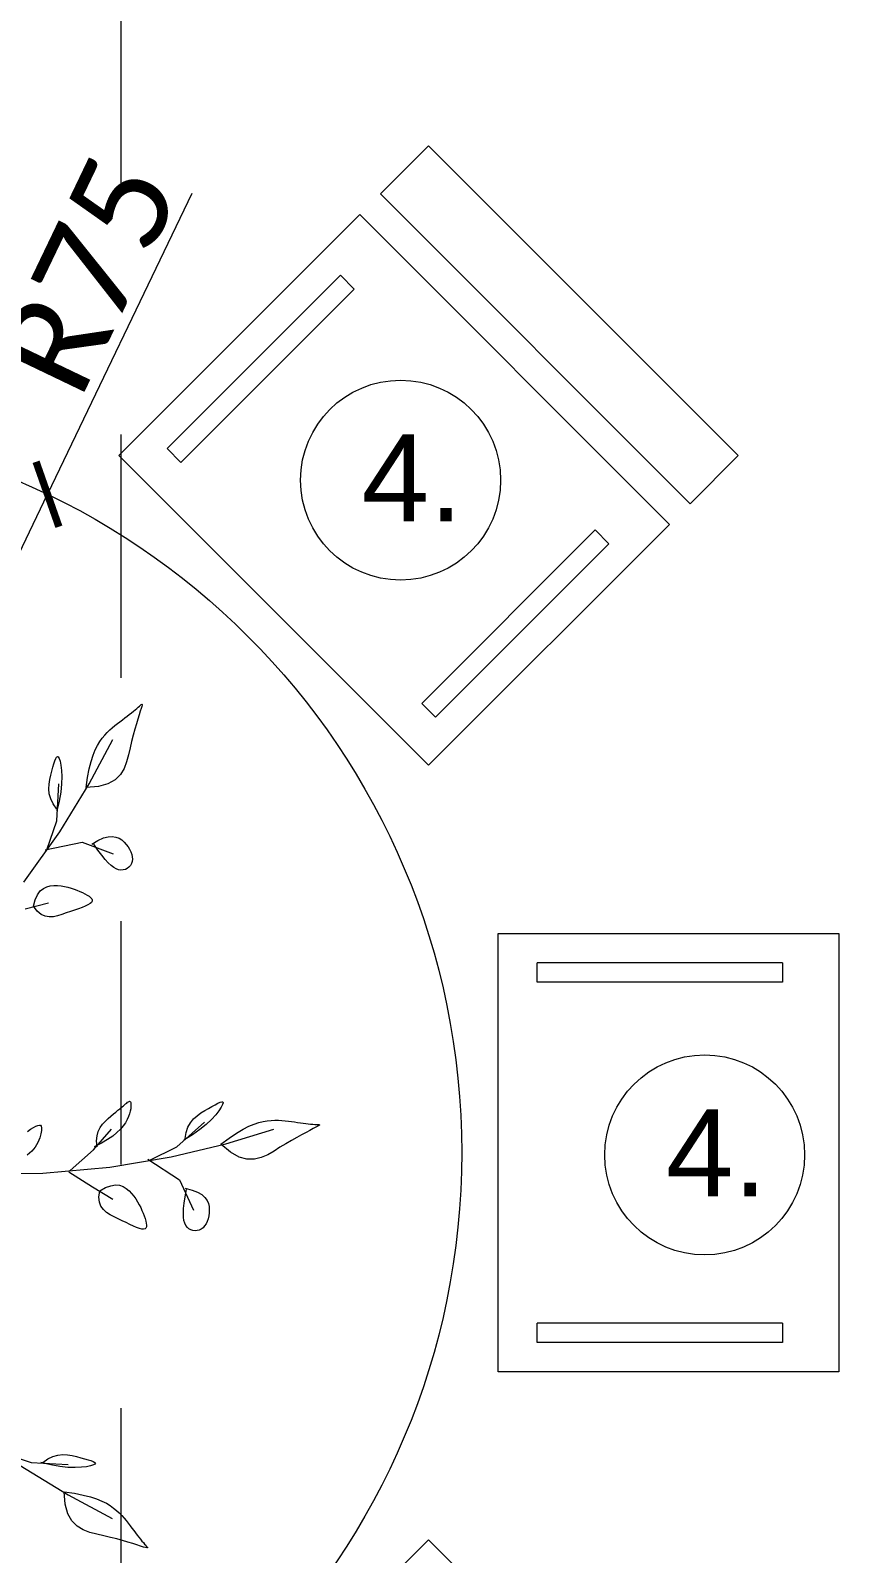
# Model space of a CAD drawing. Header units: centimetres. Extents: x -26724 to 60145, y -23645 to 6771.
# Drawn here: x -19194.4 to -19109.8, y -1585.2 to -1428.8 of the extents above; entities that cross this region are included whole.
import ezdxf

# ---------------------------------------------------------------- set-up
doc = ezdxf.new("R2010")
doc.units = ezdxf.units.CM
for name, pattern in [('AUSGEZOGEN', [0]), ('DALEKOVOD_VN', [5, 2.5, -2.5]), ('PUNKT2_S9', [0.35, 0.15, -0.1, 0, -0.1])]:
    doc.linetypes.add(name, pattern=pattern)
doc.layers.add('3.IZGLED 2', color=7, linetype='Continuous', lineweight=9, true_color=0x4a4a4a)
for name, color, linetype, lineweight in [('4.KOTE', 88, 'Continuous', 15), ('Moebel', 252, 'PUNKT2_S9', 13), ('namestaj', 8, 'Continuous', 9), ('namjestaj', 150, 'Continuous', 5)]:
    doc.layers.add(name, color=color, linetype=linetype, lineweight=lineweight)
doc.layers.add('pozicije', color=7, linetype='Continuous')
doc.styles.add('0.15', font='arial.ttf', dxfattribs={"height": 0.15})
doc.styles.get("Standard").update_dxf_attribs({"font": 'calibri.ttf'})
doc.dimstyles.new('ja 1 50', dxfattribs={"dimtxt": 10, "dimasz": 5, "dimexe": 5, "dimexo": 5, "dimgap": 1, "dimtad": 1, "dimdec": 0, "dimtxsty": 'Standard', "dimblk": 'ARCHTICK', "dimcen": 2.5, "dimclrd": 256, "dimclrt": 7, "dimadec": 0, "dimazin": 0, "dimtfac": 1, "dimtdec": 0, "dimtix": 1, "dimtmove": 1, "dimatfit": 3, "dimldrblk": 'ARCHTICK', "dimfxl": 10, "dimfxlon": 1, "dimlwd": 0, "dimlwe": 9, "dimarcsym": 0})

# ---------------------------------------------------------------- blocks, each defined once
blk = doc.blocks.new('ggggt')
at = {"layer": 'Moebel', "color": 91, "linetype": 'AUSGEZOGEN', "lineweight": 18, "transparency": 33554687}
for p, q in [((1608.96, 2035.3, 13.5), (1609.16, 2035.46, 13.5)), ((1609.16, 2035.46, 13.5), (1609.34, 2035.61, 13.5)), ((1609.34, 2035.61, 13.5), (1609.51, 2035.75, 13.5)), ((1609.51, 2035.75, 13.5), (1609.66, 2035.88, 13.5)), ((1609.66, 2035.88, 13.5), (1609.79, 2036, 13.5)), ((1609.87, 2035.46, 13.5), (1609.76, 2035.1, 13.5)), ((1609.79, 2036, 13.5), (1609.89, 2036.1, 13.5)), ((1609.96, 2035.75, 13.5), (1609.87, 2035.46, 13.5)), ((1609.89, 2036.1, 13.5), (1609.97, 2036.16, 13.5)), ((1610.02, 2035.96, 13.5), (1609.96, 2035.75, 13.5)), ((1609.97, 2036.16, 13.5), (1610.02, 2036.19, 13.5)), ((1610.02, 2036.19, 13.5), (1610.05, 2036.17, 13.5)), ((1610.05, 2036.1, 13.5), (1610.02, 2035.96, 13.5)), ((1610.05, 2036.17, 13.5), (1610.05, 2036.1, 13.5)), ((1606.99, 2033.77, 13.5), (1607.25, 2033.99, 13.5)), ((1607.25, 2033.99, 13.5), (1607.52, 2034.2, 13.5)), ((1607.52, 2034.2, 13.5), (1607.77, 2034.39, 13.5)), ((1607.77, 2034.39, 13.5), (1608.03, 2034.58, 13.5)), ((1608.03, 2034.58, 13.5), (1608.27, 2034.77, 13.5)), ((1608.27, 2034.77, 13.5), (1608.51, 2034.95, 13.5)), ((1608.51, 2034.95, 13.5), (1608.74, 2035.13, 13.5)), ((1608.74, 2035.13, 13.5), (1608.96, 2035.3, 13.5)), ((1609.47, 2034.17, 13.5), (1609.31, 2033.62, 13.5)), ((1609.62, 2034.66, 13.5), (1609.47, 2034.17, 13.5)), ((1609.76, 2035.1, 13.5), (1609.62, 2034.66, 13.5)), ((1604.62, 2028.02, 13.5), (1607.04, 2032.55, 13.5)), ((1605.47, 2031.95, 13.5), (1605.71, 2032.34, 13.5)), ((1605.71, 2032.34, 13.5), (1605.96, 2032.69, 13.5)), ((1605.96, 2032.69, 13.5), (1606.21, 2033, 13.5)), ((1606.21, 2033, 13.5), (1606.47, 2033.28, 13.5)), ((1606.47, 2033.28, 13.5), (1606.73, 2033.54, 13.5)), ((1606.73, 2033.54, 13.5), (1606.99, 2033.77, 13.5)), ((1608.97, 2032.37, 13.5), (1608.81, 2031.69, 13.5)), ((1609.14, 2033.01, 13.5), (1608.97, 2032.37, 13.5)), ((1609.31, 2033.62, 13.5), (1609.14, 2033.01, 13.5)), ((1601.18, 2030.61, 13.5), (1601.27, 2030.76, 13.5)), ((1601.27, 2030.76, 13.5), (1601.35, 2030.82, 13.5)), ((1601.35, 2030.82, 13.5), (1601.44, 2030.78, 13.5)), ((1601.44, 2030.78, 13.5), (1601.53, 2030.62, 13.5)), ((1604.82, 2030.31, 13.5), (1605.02, 2030.95, 13.5)), ((1605.02, 2030.95, 13.5), (1605.24, 2031.49, 13.5)), ((1605.24, 2031.49, 13.5), (1605.47, 2031.95, 13.5)), ((1608.65, 2030.98, 13.5), (1608.46, 2030.26, 13.5)), ((1608.81, 2031.69, 13.5), (1608.65, 2030.98, 13.5)), ((1600.67, 2028.89, 13.5), (1600.78, 2029.32, 13.5)), ((1600.78, 2029.32, 13.5), (1600.89, 2029.72, 13.5)), ((1600.89, 2029.72, 13.5), (1600.99, 2030.07, 13.5)), ((1600.99, 2030.07, 13.5), (1601.09, 2030.37, 13.5)), ((1601.09, 2030.37, 13.5), (1601.18, 2030.61, 13.5)), ((1601.53, 2030.62, 13.5), (1601.63, 2030.33, 13.5)), ((1601.63, 2030.33, 13.5), (1601.71, 2029.92, 13.5)), ((1601.71, 2029.92, 13.5), (1601.78, 2029.39, 13.5)), ((1601.78, 2029.39, 13.5), (1601.8, 2028.75, 13.5)), ((1604.45, 2028.66, 13.5), (1604.62, 2029.56, 13.5)), ((1604.62, 2029.56, 13.5), (1604.82, 2030.31, 13.5)), ((1608.2, 2029.58, 13.5), (1607.82, 2028.95, 13.5)), ((1608.46, 2030.26, 13.5), (1608.2, 2029.58, 13.5)), ((1600.47, 2027.48, 13.5), (1600.49, 2027.97, 13.5)), ((1600.49, 2027.97, 13.5), (1600.57, 2028.44, 13.5)), ((1600.57, 2028.44, 13.5), (1600.67, 2028.89, 13.5)), ((1601.28, 2024.22, 13.5), (1601.48, 2028.02, 13.5)), ((1601.59, 2023.09, 13.5), (1604.62, 2028.02, 13.5)), ((1601.78, 2028, 13.5), (1601.7, 2027.16, 13.5)), ((1601.8, 2028.75, 13.5), (1601.78, 2028, 13.5)), ((1604.29, 2027.62, 13.5), (1604.45, 2028.66, 13.5)), ((1605.56, 2027.72, 13.5), (1604.29, 2027.62, 13.5)), ((1604.29, 2027.62, 13.5), (1604.29, 2027.62, 13.5)), ((1606.54, 2027.99, 13.5), (1605.56, 2027.72, 13.5)), ((1607.28, 2028.42, 13.5), (1606.54, 2027.99, 13.5)), ((1607.82, 2028.95, 13.5), (1607.28, 2028.42, 13.5)), ((1600.52, 2026.98, 13.5), (1600.47, 2027.48, 13.5)), ((1600.66, 2026.47, 13.5), (1600.52, 2026.98, 13.5)), ((1600.91, 2025.95, 13.5), (1600.66, 2026.47, 13.5)), ((1601.54, 2026.23, 13.5), (1601.28, 2025.22, 13.5)), ((1601.7, 2027.16, 13.5), (1601.54, 2026.23, 13.5)), ((1601.28, 2025.42, 13.5), (1600.91, 2025.95, 13.5)), ((1597.89, 2017.89, 13.5), (1601.59, 2023.09, 13.5)), ((1600.28, 2021.22, 13.5), (1601.28, 2024.22, 13.5)), ((1600.08, 2021.22, 13.5), (1603.89, 2022.02, 13.5)), ((1603.89, 2022.02, 13.5), (1607.09, 2020.82, 13.5)), ((1604.89, 2021.82, 13.5), (1605.52, 2022.2, 13.5)), ((1605.52, 2021.2, 13.5), (1605.09, 2021.82, 13.5)), ((1605.52, 2022.2, 13.5), (1606.08, 2022.45, 13.5)), ((1606.08, 2022.45, 13.5), (1606.57, 2022.57, 13.5)), ((1606.57, 2022.57, 13.5), (1606.99, 2022.6, 13.5)), ((1606.99, 2022.6, 13.5), (1607.36, 2022.54, 13.5)), ((1607.36, 2022.54, 13.5), (1607.68, 2022.41, 13.5)), ((1607.68, 2022.41, 13.5), (1607.96, 2022.24, 13.5)), ((1607.96, 2022.24, 13.5), (1608.21, 2022.02, 13.5)), ((1608.21, 2022.02, 13.5), (1608.43, 2021.79, 13.5)), ((1608.43, 2021.79, 13.5), (1608.62, 2021.54, 13.5)), ((1608.62, 2021.54, 13.5), (1608.77, 2021.29, 13.5)), ((1605.9, 2020.67, 13.5), (1605.52, 2021.2, 13.5)), ((1606.25, 2020.23, 13.5), (1605.9, 2020.67, 13.5)), ((1606.57, 2019.88, 13.5), (1606.25, 2020.23, 13.5)), ((1606.87, 2019.6, 13.5), (1606.57, 2019.88, 13.5)), ((1608.77, 2021.29, 13.5), (1608.9, 2021.02, 13.5)), ((1608.96, 2019.81, 13.5), (1608.85, 2019.62, 13.5)), ((1608.9, 2021.02, 13.5), (1608.99, 2020.76, 13.5)), ((1609.03, 2020.02, 13.5), (1608.96, 2019.81, 13.5)), ((1608.99, 2020.76, 13.5), (1609.04, 2020.51, 13.5)), ((1609.06, 2020.26, 13.5), (1609.03, 2020.02, 13.5)), ((1609.04, 2020.51, 13.5), (1609.06, 2020.26, 13.5)), ((1607.14, 2019.4, 13.5), (1606.87, 2019.6, 13.5)), ((1607.4, 2019.26, 13.5), (1607.14, 2019.4, 13.5)), ((1607.64, 2019.18, 13.5), (1607.4, 2019.26, 13.5)), ((1607.88, 2019.14, 13.5), (1607.64, 2019.18, 13.5)), ((1608.11, 2019.16, 13.5), (1607.88, 2019.14, 13.5)), ((1608.33, 2019.22, 13.5), (1608.11, 2019.16, 13.5)), ((1608.53, 2019.32, 13.5), (1608.33, 2019.22, 13.5)), ((1608.7, 2019.45, 13.5), (1608.53, 2019.32, 13.5)), ((1608.85, 2019.62, 13.5), (1608.7, 2019.45, 13.5)), ((1599.3, 2016.61, 13.5), (1599.58, 2017, 13.5)), ((1599.58, 2017, 13.5), (1599.91, 2017.27, 13.5)), ((1599.91, 2017.27, 13.5), (1600.25, 2017.44, 13.5)), ((1600.25, 2017.44, 13.5), (1600.62, 2017.54, 13.5)), ((1600.62, 2017.54, 13.5), (1600.99, 2017.57, 13.5)), ((1600.99, 2017.57, 13.5), (1601.37, 2017.56, 13.5)), ((1601.37, 2017.56, 13.5), (1601.73, 2017.52, 13.5)), ((1601.73, 2017.52, 13.5), (1602.08, 2017.46, 13.5)), ((1602.08, 2017.46, 13.5), (1602.42, 2017.39, 13.5)), ((1602.42, 2017.39, 13.5), (1602.75, 2017.29, 13.5)), ((1602.75, 2017.29, 13.5), (1603.06, 2017.19, 13.5)), ((1603.06, 2017.19, 13.5), (1603.36, 2017.07, 13.5)), ((1603.36, 2017.07, 13.5), (1603.65, 2016.95, 13.5)), ((1603.65, 2016.95, 13.5), (1603.92, 2016.83, 13.5)), ((1603.92, 2016.83, 13.5), (1604.17, 2016.7, 13.5)), ((1604.17, 2016.7, 13.5), (1604.4, 2016.58, 13.5)), ((1598.05, 2015.18, 13.5), (1600.45, 2015.78, 13.5)), ((1598.88, 2015.43, 13.5), (1599.06, 2016.1, 13.5)), ((1599.27, 2014.92, 13.5), (1598.88, 2015.43, 13.5)), ((1598.88, 2015.43, 13.5), (1598.88, 2015.43, 13.5)), ((1599.06, 2016.1, 13.5), (1599.3, 2016.61, 13.5)), ((1603.51, 2015.18, 13.5), (1603.11, 2015.04, 13.5)), ((1603.88, 2015.32, 13.5), (1603.51, 2015.18, 13.5)), ((1604.21, 2015.45, 13.5), (1603.88, 2015.32, 13.5)), ((1604.49, 2015.58, 13.5), (1604.21, 2015.45, 13.5)), ((1604.4, 2016.58, 13.5), (1604.6, 2016.45, 13.5)), ((1604.71, 2015.7, 13.5), (1604.49, 2015.58, 13.5)), ((1604.6, 2016.45, 13.5), (1604.76, 2016.33, 13.5)), ((1604.86, 2015.83, 13.5), (1604.71, 2015.7, 13.5)), ((1604.76, 2016.33, 13.5), (1604.88, 2016.2, 13.5)), ((1604.93, 2015.95, 13.5), (1604.86, 2015.83, 13.5)), ((1604.88, 2016.2, 13.5), (1604.93, 2016.08, 13.5)), ((1604.93, 2016.08, 13.5), (1604.93, 2015.95, 13.5)), ((1599.67, 2014.59, 13.5), (1599.27, 2014.92, 13.5)), ((1600.08, 2014.4, 13.5), (1599.67, 2014.59, 13.5)), ((1600.5, 2014.33, 13.5), (1600.08, 2014.4, 13.5)), ((1600.94, 2014.36, 13.5), (1600.5, 2014.33, 13.5)), ((1601.37, 2014.45, 13.5), (1600.94, 2014.36, 13.5)), ((1601.81, 2014.59, 13.5), (1601.37, 2014.45, 13.5)), ((1602.25, 2014.74, 13.5), (1601.81, 2014.59, 13.5)), ((1602.69, 2014.9, 13.5), (1602.25, 2014.74, 13.5)), ((1603.11, 2015.04, 13.5), (1602.69, 2014.9, 13.5)), ((1607.76, 1994.63, 13.5), (1607.94, 1994.78, 13.5)), ((1607.94, 1994.78, 13.5), (1608.1, 1994.91, 13.5)), ((1608.1, 1994.91, 13.5), (1608.24, 1995.02, 13.5)), ((1608.24, 1995.02, 13.5), (1608.36, 1995.12, 13.5)), ((1608.36, 1995.12, 13.5), (1608.47, 1995.22, 13.5)), ((1608.47, 1995.22, 13.5), (1608.56, 1995.29, 13.5)), ((1608.56, 1995.29, 13.5), (1608.64, 1995.35, 13.5)), ((1608.64, 1995.35, 13.5), (1608.71, 1995.39, 13.5)), ((1608.71, 1995.39, 13.5), (1608.76, 1995.4, 13.5)), ((1608.76, 1995.4, 13.5), (1608.81, 1995.39, 13.5)), ((1608.81, 1995.39, 13.5), (1608.85, 1995.34, 13.5)), ((1608.85, 1995.34, 13.5), (1608.88, 1995.27, 13.5)), ((1608.88, 1995.27, 13.5), (1608.9, 1995.15, 13.5)), ((1608.91, 1994.82, 13.5), (1608.89, 1994.61, 13.5)), ((1608.9, 1995.15, 13.5), (1608.91, 1995, 13.5)), ((1608.91, 1995, 13.5), (1608.91, 1994.82, 13.5)), ((1616.87, 1994.67, 13.5), (1617.23, 1994.87, 13.5)), ((1617.23, 1994.87, 13.5), (1617.55, 1995.05, 13.5)), ((1617.55, 1995.05, 13.5), (1617.83, 1995.2, 13.5)), ((1617.83, 1995.2, 13.5), (1618.06, 1995.3, 13.5)), ((1618.18, 1994.79, 13.5), (1617.95, 1994.43, 13.5)), ((1618.06, 1995.3, 13.5), (1618.23, 1995.35, 13.5)), ((1618.32, 1995.06, 13.5), (1618.18, 1994.79, 13.5)), ((1618.23, 1995.35, 13.5), (1618.34, 1995.33, 13.5)), ((1618.37, 1995.24, 13.5), (1618.32, 1995.06, 13.5)), ((1618.34, 1995.33, 13.5), (1618.37, 1995.24, 13.5)), ((1606, 1993.06, 13.5), (1606.28, 1993.36, 13.5)), ((1606.28, 1993.36, 13.5), (1606.57, 1993.63, 13.5)), ((1606.57, 1993.63, 13.5), (1606.85, 1993.88, 13.5)), ((1606.85, 1993.88, 13.5), (1607.11, 1994.1, 13.5)), ((1607.11, 1994.1, 13.5), (1607.35, 1994.29, 13.5)), ((1607.35, 1994.29, 13.5), (1607.57, 1994.47, 13.5)), ((1607.57, 1994.47, 13.5), (1607.76, 1994.63, 13.5)), ((1608.35, 1993.2, 13.5), (1608.12, 1992.87, 13.5)), ((1608.53, 1993.52, 13.5), (1608.35, 1993.2, 13.5)), ((1608.67, 1993.82, 13.5), (1608.53, 1993.52, 13.5)), ((1608.77, 1994.11, 13.5), (1608.67, 1993.82, 13.5)), ((1608.84, 1994.37, 13.5), (1608.77, 1994.11, 13.5)), ((1608.89, 1994.61, 13.5), (1608.84, 1994.37, 13.5)), ((1613.62, 1990.71, 13.5), (1616.45, 1993.25, 13.5)), ((1614.76, 1992.74, 13.5), (1615.03, 1993.2, 13.5)), ((1615.03, 1993.2, 13.5), (1615.35, 1993.59, 13.5)), ((1615.35, 1993.59, 13.5), (1615.71, 1993.92, 13.5)), ((1615.71, 1993.92, 13.5), (1616.1, 1994.2, 13.5)), ((1616.1, 1994.2, 13.5), (1616.49, 1994.45, 13.5)), ((1616.49, 1994.45, 13.5), (1616.87, 1994.67, 13.5)), ((1617.19, 1993.54, 13.5), (1616.65, 1993.03, 13.5)), ((1617.62, 1994.01, 13.5), (1617.19, 1993.54, 13.5)), ((1617.95, 1994.43, 13.5), (1617.62, 1994.01, 13.5)), ((1621.56, 1993.05, 13.5), (1622.05, 1993.21, 13.5)), ((1622.05, 1993.21, 13.5), (1622.49, 1993.32, 13.5)), ((1622.49, 1993.32, 13.5), (1622.91, 1993.39, 13.5)), ((1622.91, 1993.39, 13.5), (1623.31, 1993.43, 13.5)), ((1623.31, 1993.43, 13.5), (1623.69, 1993.45, 13.5)), ((1623.69, 1993.45, 13.5), (1624.06, 1993.45, 13.5)), ((1624.06, 1993.45, 13.5), (1624.41, 1993.43, 13.5)), ((1624.41, 1993.43, 13.5), (1624.75, 1993.4, 13.5)), ((1624.75, 1993.4, 13.5), (1625.08, 1993.36, 13.5)), ((1625.08, 1993.36, 13.5), (1625.4, 1993.32, 13.5)), ((1625.4, 1993.32, 13.5), (1625.72, 1993.27, 13.5)), ((1625.72, 1993.27, 13.5), (1626.02, 1993.23, 13.5)), ((1626.02, 1993.23, 13.5), (1626.32, 1993.19, 13.5)), ((1626.32, 1993.19, 13.5), (1626.6, 1993.15, 13.5)), ((1598.27, 1992.31, 13.5), (1598.6, 1992.52, 13.5)), ((1598.6, 1992.52, 13.5), (1598.89, 1992.69, 13.5)), ((1598.89, 1992.69, 13.5), (1599.13, 1992.83, 13.5)), ((1599.13, 1992.83, 13.5), (1599.34, 1992.92, 13.5)), ((1599.34, 1992.92, 13.5), (1599.5, 1992.96, 13.5)), ((1599.53, 1991.63, 13.5), (1599.35, 1991.17, 13.5)), ((1599.5, 1992.96, 13.5), (1599.62, 1992.93, 13.5)), ((1599.65, 1992.04, 13.5), (1599.53, 1991.63, 13.5)), ((1599.62, 1992.93, 13.5), (1599.69, 1992.84, 13.5)), ((1599.71, 1992.4, 13.5), (1599.65, 1992.04, 13.5)), ((1599.69, 1992.84, 13.5), (1599.72, 1992.66, 13.5)), ((1599.72, 1992.66, 13.5), (1599.71, 1992.4, 13.5)), ((1605.07, 1990.42, 13.5), (1606.91, 1992.54, 13.5)), ((1605.37, 1991.32, 13.5), (1605.42, 1991.84, 13.5)), ((1605.42, 1991.84, 13.5), (1605.55, 1992.3, 13.5)), ((1605.55, 1992.3, 13.5), (1605.75, 1992.7, 13.5)), ((1605.75, 1992.7, 13.5), (1606, 1993.06, 13.5)), ((1607.03, 1991.82, 13.5), (1606.5, 1991.46, 13.5)), ((1607.47, 1992.18, 13.5), (1607.03, 1991.82, 13.5)), ((1607.83, 1992.53, 13.5), (1607.47, 1992.18, 13.5)), ((1608.12, 1992.87, 13.5), (1607.83, 1992.53, 13.5)), ((1615.22, 1991.95, 13.5), (1614.33, 1991.42, 13.5)), ((1614.47, 1991.56, 13.5), (1614.57, 1992.2, 13.5)), ((1614.57, 1992.2, 13.5), (1614.76, 1992.74, 13.5)), ((1615.99, 1992.5, 13.5), (1615.22, 1991.95, 13.5)), ((1616.65, 1993.03, 13.5), (1615.99, 1992.5, 13.5)), ((1618.15, 1990.99, 13.5), (1619, 1991.61, 13.5)), ((1618.66, 1991.04, 13.5), (1623.58, 1992.53, 13.5)), ((1619, 1991.61, 13.5), (1619.75, 1992.12, 13.5)), ((1619.75, 1992.12, 13.5), (1620.43, 1992.52, 13.5)), ((1620.43, 1992.52, 13.5), (1621.02, 1992.83, 13.5)), ((1621.02, 1992.83, 13.5), (1621.56, 1993.05, 13.5)), ((1625.94, 1991.68, 13.5), (1625.39, 1991.37, 13.5)), ((1626.44, 1991.96, 13.5), (1625.94, 1991.68, 13.5)), ((1626.9, 1992.2, 13.5), (1626.44, 1991.96, 13.5)), ((1626.6, 1993.15, 13.5), (1626.88, 1993.12, 13.5)), ((1626.88, 1993.12, 13.5), (1627.13, 1993.09, 13.5)), ((1627.3, 1992.41, 13.5), (1626.9, 1992.2, 13.5)), ((1627.13, 1993.09, 13.5), (1627.37, 1993.06, 13.5)), ((1627.64, 1992.59, 13.5), (1627.3, 1992.41, 13.5)), ((1627.37, 1993.06, 13.5), (1627.59, 1993.05, 13.5)), ((1627.59, 1993.05, 13.5), (1627.79, 1993.03, 13.5)), ((1627.91, 1992.73, 13.5), (1627.64, 1992.59, 13.5)), ((1627.79, 1993.03, 13.5), (1627.96, 1993.03, 13.5)), ((1628.1, 1992.83, 13.5), (1627.91, 1992.73, 13.5)), ((1627.96, 1993.03, 13.5), (1628.1, 1993.02, 13.5)), ((1628.1, 1993.02, 13.5), (1628.21, 1993.01, 13.5)), ((1628.22, 1992.91, 13.5), (1628.1, 1992.83, 13.5)), ((1628.21, 1993.01, 13.5), (1628.27, 1992.99, 13.5)), ((1628.27, 1992.96, 13.5), (1628.22, 1992.91, 13.5)), ((1628.27, 1992.99, 13.5), (1628.27, 1992.96, 13.5)), ((1598.72, 1990.26, 13.5), (1598.24, 1989.85, 13.5)), ((1599.08, 1990.7, 13.5), (1598.72, 1990.26, 13.5)), ((1599.35, 1991.17, 13.5), (1599.08, 1990.7, 13.5)), ((1602.67, 1988.3, 13.5), (1605.07, 1990.42, 13.5)), ((1605.87, 1991.09, 13.5), (1605.13, 1990.72, 13.5)), ((1605.42, 1990.72, 13.5), (1605.37, 1991.32, 13.5)), ((1606.5, 1991.46, 13.5), (1605.87, 1991.09, 13.5)), ((1610.79, 1989.3, 13.5), (1613.62, 1990.71, 13.5)), ((1613.03, 1989.69, 13.5), (1618.66, 1991.04, 13.5)), ((1619.12, 1990.16, 13.5), (1618.15, 1990.99, 13.5)), ((1618.15, 1990.99, 13.5), (1618.15, 1990.99, 13.5)), ((1620.01, 1989.66, 13.5), (1619.12, 1990.16, 13.5)), ((1623.61, 1990.28, 13.5), (1622.97, 1989.91, 13.5)), ((1624.22, 1990.67, 13.5), (1623.61, 1990.28, 13.5)), ((1624.82, 1991.04, 13.5), (1624.22, 1990.67, 13.5)), ((1625.39, 1991.37, 13.5), (1624.82, 1991.04, 13.5)), ((1599.84, 1988, 13.5), (1606.74, 1988.63, 13.5)), ((1606.74, 1988.63, 13.5), (1613.03, 1989.69, 13.5)), ((1610.65, 1989.44, 13.5), (1613.91, 1987.32, 13.5)), ((1620.83, 1989.44, 13.5), (1620.01, 1989.66, 13.5)), ((1621.59, 1989.44, 13.5), (1620.83, 1989.44, 13.5)), ((1622.3, 1989.61, 13.5), (1621.59, 1989.44, 13.5)), ((1622.97, 1989.91, 13.5), (1622.3, 1989.61, 13.5)), ((1592.36, 1987.94, 13.5), (1599.84, 1988, 13.5)), ((1602.53, 1988.16, 13.5), (1604.94, 1986.6, 13.5)), ((1613.91, 1987.32, 13.5), (1615.32, 1984.2, 13.5)), ((1604.94, 1986.6, 13.5), (1607.06, 1985.33, 13.5)), ((1605.62, 1985.56, 13.5), (1605.7, 1986.19, 13.5)), ((1605.66, 1985.04, 13.5), (1605.62, 1985.56, 13.5)), ((1605.7, 1986.19, 13.5), (1606.3, 1986.53, 13.5)), ((1605.7, 1986.19, 13.5), (1605.7, 1986.19, 13.5)), ((1606.3, 1986.53, 13.5), (1606.84, 1986.73, 13.5)), ((1606.84, 1986.73, 13.5), (1607.31, 1986.8, 13.5)), ((1607.31, 1986.8, 13.5), (1607.73, 1986.77, 13.5)), ((1607.73, 1986.77, 13.5), (1608.1, 1986.64, 13.5)), ((1608.1, 1986.64, 13.5), (1608.42, 1986.45, 13.5)), ((1608.42, 1986.45, 13.5), (1608.71, 1986.21, 13.5)), ((1608.71, 1986.21, 13.5), (1608.97, 1985.94, 13.5)), ((1608.97, 1985.94, 13.5), (1609.2, 1985.66, 13.5)), ((1609.2, 1985.66, 13.5), (1609.41, 1985.37, 13.5)), ((1609.41, 1985.37, 13.5), (1609.59, 1985.07, 13.5)), ((1614.38, 1984.93, 13.5), (1614.48, 1985.58, 13.5)), ((1614.47, 1986.47, 13.5), (1615.19, 1986.28, 13.5)), ((1614.48, 1985.58, 13.5), (1614.62, 1986.32, 13.5)), ((1615.19, 1986.28, 13.5), (1615.76, 1986.06, 13.5)), ((1615.76, 1986.06, 13.5), (1616.19, 1985.81, 13.5)), ((1616.19, 1985.81, 13.5), (1616.51, 1985.53, 13.5)), ((1616.51, 1985.53, 13.5), (1616.73, 1985.22, 13.5)), ((1605.82, 1984.62, 13.5), (1605.66, 1985.04, 13.5)), ((1606.07, 1984.27, 13.5), (1605.82, 1984.62, 13.5)), ((1606.4, 1983.98, 13.5), (1606.07, 1984.27, 13.5)), ((1606.77, 1983.74, 13.5), (1606.4, 1983.98, 13.5)), ((1609.59, 1985.07, 13.5), (1609.76, 1984.77, 13.5)), ((1609.76, 1984.77, 13.5), (1609.91, 1984.48, 13.5)), ((1609.91, 1984.48, 13.5), (1610.04, 1984.18, 13.5)), ((1610.04, 1984.18, 13.5), (1610.15, 1983.9, 13.5)), ((1610.15, 1983.9, 13.5), (1610.26, 1983.62, 13.5)), ((1614.29, 1983.9, 13.5), (1614.32, 1984.38, 13.5)), ((1614.3, 1983.5, 13.5), (1614.29, 1983.9, 13.5)), ((1614.32, 1984.38, 13.5), (1614.38, 1984.93, 13.5)), ((1616.73, 1985.22, 13.5), (1616.87, 1984.91, 13.5)), ((1616.87, 1984.91, 13.5), (1616.94, 1984.58, 13.5)), ((1616.95, 1983.94, 13.5), (1616.91, 1983.63, 13.5)), ((1616.94, 1984.58, 13.5), (1616.96, 1984.26, 13.5)), ((1616.96, 1984.26, 13.5), (1616.95, 1983.94, 13.5)), ((1607.18, 1983.52, 13.5), (1606.77, 1983.74, 13.5)), ((1607.6, 1983.32, 13.5), (1607.18, 1983.52, 13.5)), ((1608.02, 1983.12, 13.5), (1607.6, 1983.32, 13.5)), ((1608.42, 1982.93, 13.5), (1608.02, 1983.12, 13.5)), ((1608.8, 1982.74, 13.5), (1608.42, 1982.93, 13.5)), ((1609.16, 1982.58, 13.5), (1608.8, 1982.74, 13.5)), ((1609.48, 1982.44, 13.5), (1609.16, 1982.58, 13.5)), ((1609.77, 1982.33, 13.5), (1609.48, 1982.44, 13.5)), ((1610.02, 1982.27, 13.5), (1609.77, 1982.33, 13.5)), ((1610.21, 1982.25, 13.5), (1610.02, 1982.27, 13.5)), ((1610.35, 1982.28, 13.5), (1610.21, 1982.25, 13.5)), ((1610.26, 1983.62, 13.5), (1610.35, 1983.35, 13.5)), ((1610.35, 1983.35, 13.5), (1610.42, 1983.1, 13.5)), ((1610.44, 1982.37, 13.5), (1610.35, 1982.28, 13.5)), ((1610.42, 1983.1, 13.5), (1610.47, 1982.87, 13.5)), ((1610.49, 1982.5, 13.5), (1610.44, 1982.37, 13.5)), ((1610.47, 1982.87, 13.5), (1610.5, 1982.67, 13.5)), ((1610.5, 1982.67, 13.5), (1610.49, 1982.5, 13.5)), ((1614.35, 1983.16, 13.5), (1614.3, 1983.5, 13.5)), ((1614.43, 1982.88, 13.5), (1614.35, 1983.16, 13.5)), ((1614.55, 1982.65, 13.5), (1614.43, 1982.88, 13.5)), ((1614.7, 1982.45, 13.5), (1614.55, 1982.65, 13.5)), ((1614.87, 1982.3, 13.5), (1614.7, 1982.45, 13.5)), ((1615.07, 1982.19, 13.5), (1614.87, 1982.3, 13.5)), ((1616.13, 1982.27, 13.5), (1615.93, 1982.17, 13.5)), ((1616.31, 1982.41, 13.5), (1616.13, 1982.27, 13.5)), ((1616.48, 1982.6, 13.5), (1616.31, 1982.41, 13.5)), ((1616.62, 1982.82, 13.5), (1616.48, 1982.6, 13.5)), ((1616.74, 1983.06, 13.5), (1616.62, 1982.82, 13.5)), ((1616.84, 1983.34, 13.5), (1616.74, 1983.06, 13.5)), ((1616.91, 1983.63, 13.5), (1616.84, 1983.34, 13.5)), ((1615.28, 1982.12, 13.5), (1615.07, 1982.19, 13.5)), ((1615.49, 1982.09, 13.5), (1615.28, 1982.12, 13.5)), ((1615.71, 1982.11, 13.5), (1615.49, 1982.09, 13.5)), ((1615.93, 1982.17, 13.5), (1615.71, 1982.11, 13.5)), ((1595.65, 1959.29, 13.5), (1598.65, 1958.29, 13.5)), ((1600.37, 1958.67, 13.5), (1600.89, 1958.92, 13.5)), ((1600.89, 1958.92, 13.5), (1601.41, 1959.06, 13.5)), ((1601.41, 1959.06, 13.5), (1601.91, 1959.1, 13.5)), ((1601.91, 1959.1, 13.5), (1602.4, 1959.08, 13.5)), ((1602.4, 1959.08, 13.5), (1602.87, 1959.01, 13.5)), ((1602.87, 1959.01, 13.5), (1603.32, 1958.91, 13.5)), ((1603.32, 1958.91, 13.5), (1603.75, 1958.79, 13.5)), ((1603.75, 1958.79, 13.5), (1604.14, 1958.68, 13.5)), ((1597.51, 1957.99, 13.5), (1602.44, 1954.96, 13.5)), ((1598.65, 1958.29, 13.5), (1602.45, 1958.09, 13.5)), ((1600.66, 1958.04, 13.5), (1599.65, 1958.29, 13.5)), ((1599.85, 1958.29, 13.5), (1600.37, 1958.67, 13.5)), ((1601.59, 1957.88, 13.5), (1600.66, 1958.04, 13.5)), ((1602.43, 1957.79, 13.5), (1601.59, 1957.88, 13.5)), ((1603.17, 1957.77, 13.5), (1602.43, 1957.79, 13.5)), ((1603.81, 1957.8, 13.5), (1603.17, 1957.77, 13.5)), ((1604.34, 1957.86, 13.5), (1603.81, 1957.8, 13.5)), ((1604.14, 1958.68, 13.5), (1604.5, 1958.58, 13.5)), ((1604.76, 1957.95, 13.5), (1604.34, 1957.86, 13.5)), ((1604.5, 1958.58, 13.5), (1604.8, 1958.49, 13.5)), ((1605.05, 1958.04, 13.5), (1604.76, 1957.95, 13.5)), ((1604.8, 1958.49, 13.5), (1605.03, 1958.4, 13.5)), ((1605.03, 1958.4, 13.5), (1605.19, 1958.31, 13.5)), ((1605.21, 1958.13, 13.5), (1605.05, 1958.04, 13.5)), ((1605.19, 1958.31, 13.5), (1605.25, 1958.22, 13.5)), ((1605.25, 1958.22, 13.5), (1605.21, 1958.13, 13.5)), ((1602.05, 1955.29, 13.5), (1603.09, 1955.13, 13.5)), ((1602.15, 1954.02, 13.5), (1602.05, 1955.29, 13.5)), ((1602.05, 1955.29, 13.5), (1602.05, 1955.29, 13.5)), ((1602.44, 1954.96, 13.5), (1606.97, 1952.53, 13.5)), ((1603.09, 1955.13, 13.5), (1603.98, 1954.95, 13.5)), ((1603.98, 1954.95, 13.5), (1604.74, 1954.76, 13.5)), ((1604.74, 1954.76, 13.5), (1605.38, 1954.55, 13.5)), ((1605.38, 1954.55, 13.5), (1605.92, 1954.33, 13.5)), ((1605.92, 1954.33, 13.5), (1606.38, 1954.1, 13.5)), ((1606.38, 1954.1, 13.5), (1606.77, 1953.87, 13.5)), ((1602.42, 1953.03, 13.5), (1602.15, 1954.02, 13.5)), ((1602.84, 1952.29, 13.5), (1602.42, 1953.03, 13.5)), ((1606.77, 1953.87, 13.5), (1607.11, 1953.62, 13.5)), ((1607.11, 1953.62, 13.5), (1607.42, 1953.36, 13.5)), ((1607.42, 1953.36, 13.5), (1607.7, 1953.11, 13.5)), ((1607.7, 1953.11, 13.5), (1607.96, 1952.85, 13.5)), ((1607.96, 1952.85, 13.5), (1608.2, 1952.58, 13.5)), ((1608.2, 1952.58, 13.5), (1608.42, 1952.32, 13.5)), ((1603.38, 1951.76, 13.5), (1602.84, 1952.29, 13.5)), ((1604.01, 1951.38, 13.5), (1603.38, 1951.76, 13.5)), ((1604.69, 1951.11, 13.5), (1604.01, 1951.38, 13.5)), ((1605.4, 1950.92, 13.5), (1604.69, 1951.11, 13.5)), ((1606.11, 1950.76, 13.5), (1605.4, 1950.92, 13.5)), ((1608.42, 1952.32, 13.5), (1608.62, 1952.06, 13.5)), ((1608.62, 1952.06, 13.5), (1608.82, 1951.8, 13.5)), ((1608.82, 1951.8, 13.5), (1609.01, 1951.55, 13.5)), ((1609.01, 1951.55, 13.5), (1609.2, 1951.3, 13.5)), ((1609.2, 1951.3, 13.5), (1609.38, 1951.06, 13.5)), ((1609.38, 1951.06, 13.5), (1609.55, 1950.83, 13.5)), ((1606.79, 1950.6, 13.5), (1606.11, 1950.76, 13.5)), ((1607.44, 1950.44, 13.5), (1606.79, 1950.6, 13.5)), ((1608.04, 1950.27, 13.5), (1607.44, 1950.44, 13.5)), ((1608.59, 1950.11, 13.5), (1608.04, 1950.27, 13.5)), ((1609.09, 1949.96, 13.5), (1608.59, 1950.11, 13.5)), ((1609.52, 1949.82, 13.5), (1609.09, 1949.96, 13.5)), ((1609.89, 1949.7, 13.5), (1609.52, 1949.82, 13.5)), ((1609.55, 1950.83, 13.5), (1609.72, 1950.62, 13.5)), ((1609.72, 1950.62, 13.5), (1609.88, 1950.42, 13.5)), ((1609.88, 1950.42, 13.5), (1610.04, 1950.23, 13.5)), ((1610.18, 1949.61, 13.5), (1609.89, 1949.7, 13.5)), ((1610.04, 1950.23, 13.5), (1610.18, 1950.06, 13.5)), ((1610.18, 1950.06, 13.5), (1610.31, 1949.91, 13.5)), ((1610.39, 1949.55, 13.5), (1610.18, 1949.61, 13.5)), ((1610.31, 1949.91, 13.5), (1610.43, 1949.79, 13.5)), ((1610.53, 1949.52, 13.5), (1610.39, 1949.55, 13.5)), ((1610.43, 1949.79, 13.5), (1610.52, 1949.68, 13.5)), ((1610.52, 1949.68, 13.5), (1610.59, 1949.6, 13.5)), ((1610.6, 1949.52, 13.5), (1610.53, 1949.52, 13.5)), ((1610.59, 1949.6, 13.5), (1610.62, 1949.55, 13.5)), ((1610.62, 1949.55, 13.5), (1610.6, 1949.52, 13.5))]:
    blk.add_line(p, q, dxfattribs=at)
blk = doc.blocks.new('_ArchTick')
at = {"color": 0, "linetype": 'ByBlock', "const_width": 0.15}
blk.add_lwpolyline([(-0.5, -0.5), (0.5, 0.5)], dxfattribs=at)
blk = doc.blocks.new('*D2431')
at = {"layer": '4.KOTE', "lineweight": 0, "transparency": 16777216}
for p in [(-19177.8, -1445.5), (-19225.06, -1544.03)]:
    blk.add_line(p, (-19192.62, -1476.4), dxfattribs=at)
at = {"layer": 'Defpoints', "color": 0, "transparency": 16777216}
for p in [(-19192.62, -1476.4, 13.5), (-19225.06, -1544.03, 13.5)]:
    blk.add_point(p, dxfattribs=at)
at = {"layer": '4.KOTE', "lineweight": 0, "transparency": 16777216, "xscale": 5, "yscale": 5, "zscale": 5, "rotation": 244.3723509433749}
blk.add_blockref('_ArchTick', (-19192.62, -1476.4), dxfattribs=at)
at = {"layer": '4.KOTE', "color": 7, "transparency": 16777216, "insert": (-19188.52, -1453.82), "char_height": 10, "attachment_point": 5, "rotation": 64.3724}
blk.add_mtext('R75', dxfattribs=at)
blk = doc.blocks.new('*D2627')
at = {"layer": '4.KOTE', "color": 0, "lineweight": 9, "transparency": 16777216}
for p, q in [((-19300.06, -1416.46), (-19300.06, -1401.52)), ((-19150.06, -1416.45), (-19150.06, -1401.52))]:
    blk.add_line(p, q, dxfattribs=at)
at = {"layer": '4.KOTE', "lineweight": 0, "transparency": 16777216}
blk.add_line((-19300.06, -1406.52), (-19150.06, -1406.52), dxfattribs=at)
at = {"layer": 'Defpoints', "color": 0, "transparency": 16777216}
for p in [(-19150.06, -1406.52), (-19150.06, -1543.72, 13.5), (-19300.06, -1544.33, 13.5)]:
    blk.add_point(p, dxfattribs=at)
at = {"layer": '4.KOTE', "lineweight": 0, "transparency": 16777216, "xscale": 5, "yscale": 5, "zscale": 5, "rotation": 180}
blk.add_blockref('_ArchTick', (-19300.06, -1406.52), dxfattribs=at)
at = {"layer": '4.KOTE', "lineweight": 0, "transparency": 16777216, "xscale": 5, "yscale": 5, "zscale": 5}
blk.add_blockref('_ArchTick', (-19150.06, -1406.52), dxfattribs=at)
at = {"layer": '4.KOTE', "color": 7, "transparency": 16777216, "insert": (-19225.06, -1400.4), "char_height": 10, "attachment_point": 5}
blk.add_mtext('150', dxfattribs=at)
blk = doc.blocks.new('*D2628')
at = {"layer": '4.KOTE', "color": 0, "lineweight": 9, "transparency": 16777216}
for p, q in [((-19150.06, -1416.45), (-19150.06, -1401.52)), ((-18992.02, -1416.46), (-18992.02, -1401.52))]:
    blk.add_line(p, q, dxfattribs=at)
at = {"layer": '4.KOTE', "lineweight": 0, "transparency": 16777216}
blk.add_line((-19150.06, -1406.52), (-18992.02, -1406.52), dxfattribs=at)
at = {"layer": 'Defpoints', "color": 0, "transparency": 16777216}
for p in [(-18992.02, -1406.52), (-19150.06, -1543.72, 13.5), (-18992.02, -1546.2, 13.5)]:
    blk.add_point(p, dxfattribs=at)
at = {"layer": '4.KOTE', "lineweight": 0, "transparency": 16777216, "xscale": 5, "yscale": 5, "zscale": 5, "rotation": 180}
blk.add_blockref('_ArchTick', (-19150.06, -1406.52), dxfattribs=at)
at = {"layer": '4.KOTE', "lineweight": 0, "transparency": 16777216, "xscale": 5, "yscale": 5, "zscale": 5}
blk.add_blockref('_ArchTick', (-18992.02, -1406.52), dxfattribs=at)
at = {"layer": '4.KOTE', "color": 7, "transparency": 16777216, "insert": (-19071.04, -1400.4), "char_height": 10, "attachment_point": 5}
blk.add_mtext('158', dxfattribs=at)

msp = doc.modelspace()

# ---------------------------------------------------------------- linework, layer by layer
at = {"layer": '3.IZGLED 2', "color": 32, "linetype": 'DALEKOVOD_VN', "ltscale": 10, "true_color": 0xcd6928}
msp.add_line((-19185.07, -1320.26, 13.5), (-19185.07, -1890.26, 13.5), dxfattribs=at)
at = {"layer": 'namestaj'}
for centre in [(-19156.34, -1474.95, -54), (-19125.09, -1544.26, -40.5)]:
    msp.add_circle(centre, 10.27, dxfattribs=at)
at = {"layer": 'namjestaj', "transparency": 33554687}
for p, q in [((-19153.46, -1440.6, 13.5), (-19158.41, -1445.55, 13.5)), ((-19121.64, -1472.42, 13.5), (-19153.46, -1440.6, 13.5)), ((-19126.59, -1477.37, 13.5), (-19158.41, -1445.55, 13.5)), ((-19185.28, -1472.42, 13.5), (-19160.53, -1447.67, 13.5)), ((-19160.53, -1447.67, 13.5), (-19128.71, -1479.49, 13.5)), ((-19162.52, -1453.9, 13.5), (-19180.33, -1471.71, 13.5)), ((-19162.52, -1453.9, 13.5), (-19161.1, -1455.32, 13.5)), ((-19161.1, -1455.32, 13.5), (-19178.91, -1473.13, 13.5)), ((-19178.91, -1473.13, 13.5), (-19180.33, -1471.71, 13.5)), ((-19153.46, -1504.24, 13.5), (-19185.28, -1472.42, 13.5)), ((-19126.59, -1477.37, 13.5), (-19121.64, -1472.42, 13.5)), ((-19128.71, -1479.49, 13.5), (-19153.46, -1504.24, 13.5)), ((-19136.35, -1480.06, 13.5), (-19154.16, -1497.88, 13.5)), ((-19134.94, -1481.48, 13.5), (-19152.75, -1499.29, 13.5)), ((-19136.35, -1480.06, 13.5), (-19134.94, -1481.48, 13.5)), ((-19152.75, -1499.29, 13.5), (-19154.16, -1497.88, 13.5)), ((-19146.3, -1566.53, 13.5), (-19146.3, -1521.53, 13.5)), ((-19146.3, -1521.53, 13.5), (-19111.3, -1521.53, 13.5)), ((-19111.3, -1521.53, 13.5), (-19111.3, -1566.53, 13.5)), ((-19142.3, -1526.53, 13.5), (-19142.3, -1524.53, 13.5)), ((-19117.11, -1524.53, 13.5), (-19142.3, -1524.53, 13.5)), ((-19117.11, -1524.53, 13.5), (-19117.11, -1526.53, 13.5)), ((-19117.11, -1526.53, 13.5), (-19142.3, -1526.53, 13.5)), ((-19142.3, -1563.53, 13.5), (-19142.3, -1561.53, 13.5)), ((-19117.11, -1561.53, 13.5), (-19142.3, -1561.53, 13.5)), ((-19117.11, -1561.53, 13.5), (-19117.11, -1563.53, 13.5)), ((-19117.11, -1563.53, 13.5), (-19142.3, -1563.53, 13.5)), ((-19111.3, -1566.53, 13.5), (-19146.3, -1566.53, 13.5)), ((-19185.28, -1615.63, 13.5), (-19153.46, -1583.81, 13.5)), ((-19153.46, -1583.81, 13.5), (-19128.71, -1608.56, 13.5))]:
    msp.add_line(p, q, dxfattribs=at)
msp.add_circle((-19225.06, -1544.03, 13.5), 75, dxfattribs=at)

# ---------------------------------------------------------------- block references
msp.add_blockref('ggggt', (-20792.95, -3534.15))

# ---------------------------------------------------------------- texts
at = {"layer": 'pozicije', "style": '0.15'}
for p in [(-19160.34, -1479.19, -54), (-19129.08, -1548.5, -40.5)]:
    msp.add_text('4.', height=8.93, dxfattribs=at).set_placement(p)

# ---------------------------------------------------------------- dimensions: what is measured, and where the dimension line sits
at = {"layer": '4.KOTE'}
for base, p1, p2, picture, middle in [((-19150.06, -1406.52), (-19300.06, -1544.33, 13.5), (-19150.06, -1543.72, 13.5), '*D2627', (-19225.06, -1400.4)), ((-18992.02, -1406.52), (-19150.06, -1543.72, 13.5), (-18992.02, -1546.2, 13.5), '*D2628', (-19071.04, -1400.4))]:
    dim = msp.add_linear_dim(base=base, p1=p1, p2=p2, dimstyle='ja 1 50', dxfattribs=at)
    dim.commit()
    dim.dimension.update_dxf_attribs({"geometry": picture, "text_midpoint": middle})
dim = msp.add_radius_dim(center=(-19225.06, -1544.03, 13.5), mpoint=(-19192.62, -1476.4, 13.5), dimstyle='ja 1 50', dxfattribs=at)
dim.commit()
dim.dimension.update_dxf_attribs({"geometry": '*D2431', "text_midpoint": (-19188.52, -1453.82)})

doc.saveas('drawing.dxf')
